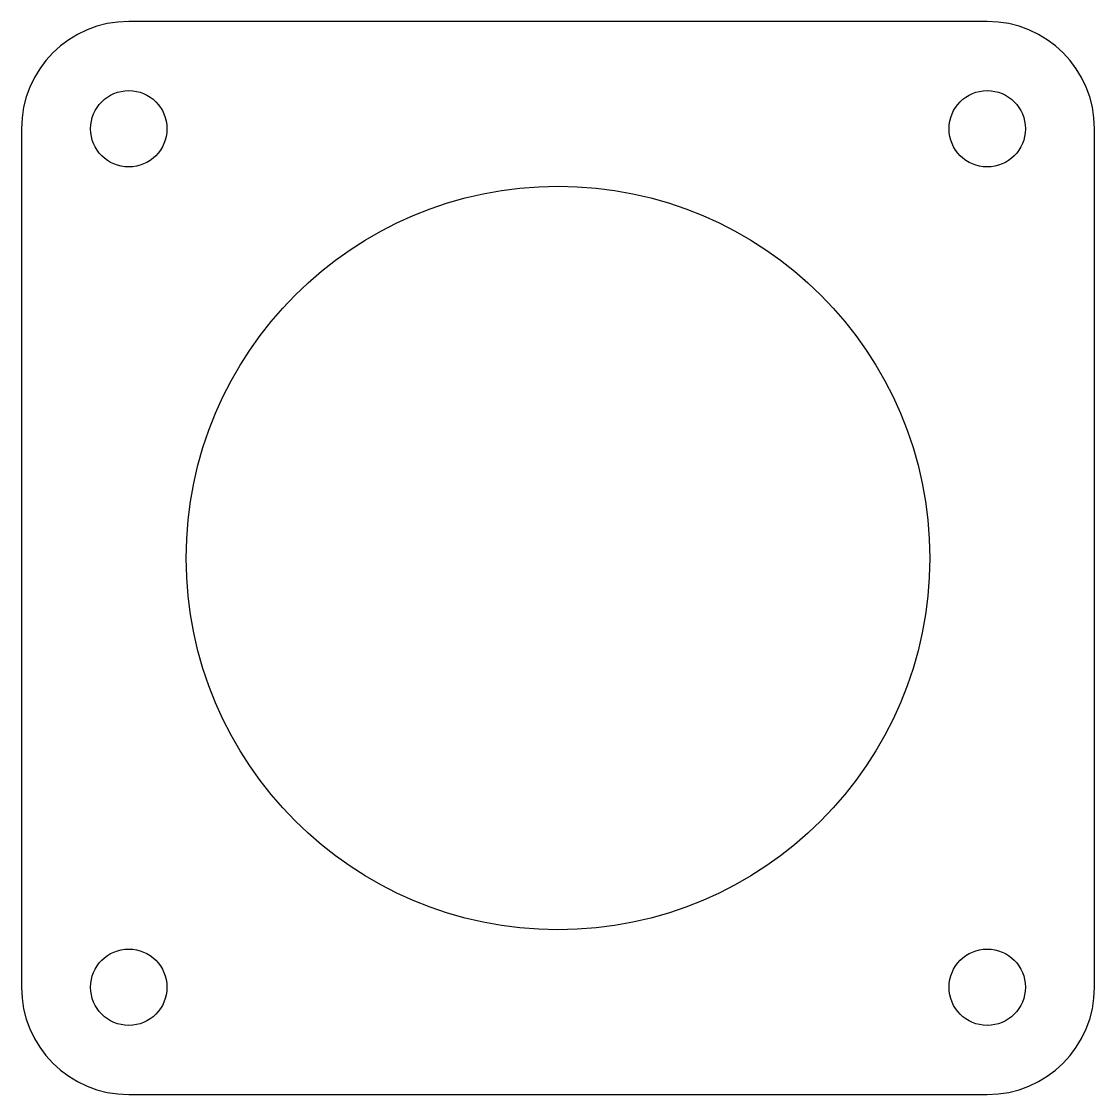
# Model space of a CAD drawing. Extents: x -15.9 to 15.9, y -15.9 to 15.9.
import ezdxf

# ---------------------------------------------------------------- set-up
doc = ezdxf.new("R2010")
doc.units = 0
doc.layers.get('0').update_dxf_attribs({"linetype": 'continuous'})

msp = doc.modelspace()

# ---------------------------------------------------------------- linework, layer by layer
at = {"color": 0}
for p, q in [((12.7, 15.875), (-12.7, 15.875)), ((-15.875, 12.7), (-15.875, -12.7)), ((15.875, -12.7), (15.875, 12.7)), ((-12.7, -15.875), (12.7, -15.875))]:
    msp.add_line(p, q, dxfattribs=at)
for centre, radius in [((-12.7, 12.7), 1.13), ((12.7, 12.7), 1.13), ((0, 0), 11), ((-12.7, -12.7), 1.13), ((12.7, -12.7), 1.13)]:
    msp.add_circle(centre, radius, dxfattribs=at)
for centre, start, end in [((-12.7, 12.7), 90, -180), ((12.7, 12.7), 0, 90), ((-12.7, -12.7), -180, -90), ((12.7, -12.7), -90, 0)]:
    msp.add_arc(centre, 3.175, start, end, dxfattribs=at)

doc.saveas('drawing.dxf')
